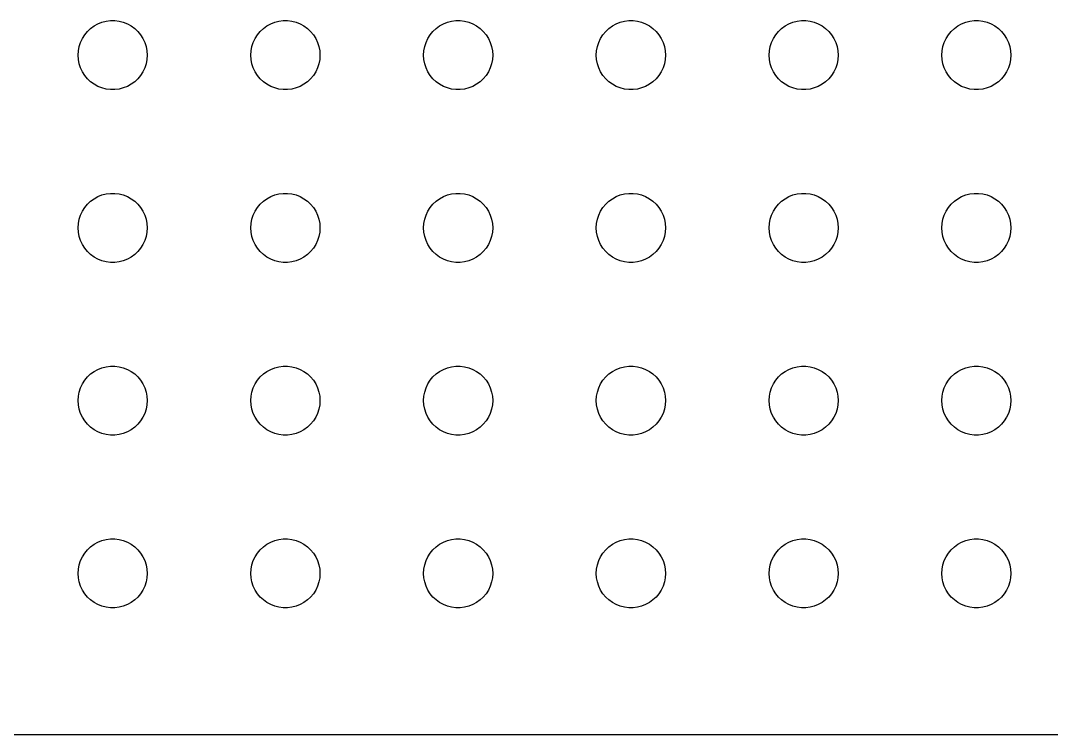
# Model space of a CAD drawing. Header units: metres. Extents: x -172 to 172, y -37 to 37.
# Drawn here: x 41 to 85.76, y -36.99 to -6 of the extents above; entities that cross this region are included whole.
import ezdxf

# ---------------------------------------------------------------- set-up
doc = ezdxf.new("R2010")
doc.units = ezdxf.units.M

msp = doc.modelspace()

# ---------------------------------------------------------------- linework, layer by layer
for p, q in [((44.0439, -6.34422), (44.1963, -6.23351)), ((44.1963, -6.23351), (44.3613, -6.14275)), ((44.3613, -6.14275), (44.5365, -6.07341)), ((44.5365, -6.07341), (44.7189, -6.02657)), ((44.7189, -6.02657), (44.9058, -6.00294)), ((44.9058, -6.00294), (45.0942, -6.00294)), ((45.0942, -6.00294), (45.2811, -6.02657)), ((45.2811, -6.02657), (45.4635, -6.07341)), ((45.4635, -6.07341), (45.6387, -6.14275)), ((45.6387, -6.14275), (45.8037, -6.23351)), ((45.8037, -6.23351), (45.9561, -6.34422)), ((51.5439, -6.34422), (51.6963, -6.23351)), ((51.6963, -6.23351), (51.8613, -6.14275)), ((51.8613, -6.14275), (52.0365, -6.07341)), ((52.0365, -6.07341), (52.2189, -6.02657)), ((52.2189, -6.02657), (52.4058, -6.00294)), ((52.4058, -6.00294), (52.5942, -6.00294)), ((52.5942, -6.00294), (52.7811, -6.02657)), ((52.7811, -6.02657), (52.9635, -6.07341)), ((52.9635, -6.07341), (53.1387, -6.14275)), ((53.1387, -6.14275), (53.3037, -6.23351)), ((53.3037, -6.23351), (53.4561, -6.34422)), ((59.0439, -6.34422), (59.1963, -6.23351)), ((59.1963, -6.23351), (59.3613, -6.14275)), ((59.3613, -6.14275), (59.5365, -6.07341)), ((59.5365, -6.07341), (59.7189, -6.02657)), ((59.7189, -6.02657), (59.9058, -6.00294)), ((59.9058, -6.00294), (60.0942, -6.00294)), ((60.0942, -6.00294), (60.2811, -6.02657)), ((60.2811, -6.02657), (60.4635, -6.07341)), ((60.4635, -6.07341), (60.6387, -6.14275)), ((60.6387, -6.14275), (60.8037, -6.23351)), ((60.8037, -6.23351), (60.9561, -6.34422)), ((66.5439, -6.34422), (66.6963, -6.23351)), ((66.6963, -6.23351), (66.8613, -6.14275)), ((66.8613, -6.14275), (67.0365, -6.07341)), ((67.0365, -6.07341), (67.2189, -6.02657)), ((67.2189, -6.02657), (67.4058, -6.00294)), ((67.4058, -6.00294), (67.5942, -6.00294)), ((67.5942, -6.00294), (67.7811, -6.02657)), ((67.7811, -6.02657), (67.9635, -6.07341)), ((67.9635, -6.07341), (68.1387, -6.14275)), ((68.1387, -6.14275), (68.3037, -6.23351)), ((68.3037, -6.23351), (68.4561, -6.34422)), ((74.0439, -6.34422), (74.1963, -6.23351)), ((74.1963, -6.23351), (74.3613, -6.14275)), ((74.3613, -6.14275), (74.5365, -6.07341)), ((74.5365, -6.07341), (74.7189, -6.02657)), ((74.7189, -6.02657), (74.9058, -6.00294)), ((74.9058, -6.00294), (75.0942, -6.00294)), ((75.0942, -6.00294), (75.2811, -6.02657)), ((75.2811, -6.02657), (75.4635, -6.07341)), ((75.4635, -6.07341), (75.6387, -6.14275)), ((75.6387, -6.14275), (75.8037, -6.23351)), ((75.8037, -6.23351), (75.9561, -6.34422)), ((81.5439, -6.34422), (81.6963, -6.23351)), ((81.6963, -6.23351), (81.8613, -6.14275)), ((81.8613, -6.14275), (82.0365, -6.07341)), ((82.0365, -6.07341), (82.2189, -6.02657)), ((82.2189, -6.02657), (82.4058, -6.00294)), ((82.4058, -6.00294), (82.5942, -6.00294)), ((82.5942, -6.00294), (82.7811, -6.02657)), ((82.7811, -6.02657), (82.9635, -6.07341)), ((82.9635, -6.07341), (83.1387, -6.14275)), ((83.1387, -6.14275), (83.3037, -6.23351)), ((83.3037, -6.23351), (83.4561, -6.34422)), ((43.6855, -6.77736), (43.7865, -6.61832)), ((43.7865, -6.61832), (43.9065, -6.47318)), ((43.9065, -6.47318), (44.0439, -6.34422)), ((45.9561, -6.34422), (46.0934, -6.47318)), ((46.0934, -6.47318), (46.2135, -6.61832)), ((46.2135, -6.61832), (46.3145, -6.77736)), ((51.1855, -6.77736), (51.2865, -6.61832)), ((51.2865, -6.61832), (51.4065, -6.47318)), ((51.4065, -6.47318), (51.5439, -6.34422)), ((53.4561, -6.34422), (53.5934, -6.47318)), ((53.5934, -6.47318), (53.7135, -6.61832)), ((53.7135, -6.61832), (53.8145, -6.77736)), ((58.6855, -6.77736), (58.7865, -6.61832)), ((58.7865, -6.61832), (58.9065, -6.47318)), ((58.9065, -6.47318), (59.0439, -6.34422)), ((60.9561, -6.34422), (61.0934, -6.47318)), ((61.0934, -6.47318), (61.2135, -6.61832)), ((61.2135, -6.61832), (61.3145, -6.77736)), ((66.1855, -6.77736), (66.2865, -6.61832)), ((66.2865, -6.61832), (66.4065, -6.47318)), ((66.4065, -6.47318), (66.5439, -6.34422)), ((68.4561, -6.34422), (68.5934, -6.47318)), ((68.5934, -6.47318), (68.7135, -6.61832)), ((68.7135, -6.61832), (68.8145, -6.77736)), ((73.6855, -6.77736), (73.7865, -6.61832)), ((73.7865, -6.61832), (73.9065, -6.47318)), ((73.9065, -6.47318), (74.0439, -6.34422)), ((75.9561, -6.34422), (76.0934, -6.47318)), ((76.0934, -6.47318), (76.2135, -6.61832)), ((76.2135, -6.61832), (76.3145, -6.77736)), ((81.1855, -6.77736), (81.2865, -6.61832)), ((81.2865, -6.61832), (81.4065, -6.47318)), ((81.4065, -6.47318), (81.5439, -6.34422)), ((83.4561, -6.34422), (83.5934, -6.47318)), ((83.5934, -6.47318), (83.7135, -6.61832)), ((83.7135, -6.61832), (83.8145, -6.77736)), ((43.5118, -7.312), (43.5471, -7.12695)), ((43.5471, -7.12695), (43.6053, -6.9478)), ((43.6053, -6.9478), (43.6855, -6.77736)), ((46.3145, -6.77736), (46.3947, -6.9478)), ((46.3947, -6.9478), (46.4529, -7.12695)), ((46.4529, -7.12695), (46.4882, -7.312)), ((51.0118, -7.312), (51.0471, -7.12695)), ((51.0471, -7.12695), (51.1053, -6.9478)), ((51.1053, -6.9478), (51.1855, -6.77736)), ((53.8145, -6.77736), (53.8947, -6.9478)), ((53.8947, -6.9478), (53.9529, -7.12695)), ((53.9529, -7.12695), (53.9882, -7.312)), ((58.5118, -7.312), (58.5471, -7.12695)), ((58.5471, -7.12695), (58.6053, -6.9478)), ((58.6053, -6.9478), (58.6855, -6.77736)), ((61.3145, -6.77736), (61.3947, -6.9478)), ((61.3947, -6.9478), (61.4529, -7.12695)), ((61.4529, -7.12695), (61.4882, -7.312)), ((66.0118, -7.312), (66.0471, -7.12695)), ((66.0471, -7.12695), (66.1053, -6.9478)), ((66.1053, -6.9478), (66.1855, -6.77736)), ((68.8145, -6.77736), (68.8947, -6.9478)), ((68.8947, -6.9478), (68.9529, -7.12695)), ((68.9529, -7.12695), (68.9882, -7.312)), ((73.5118, -7.312), (73.5471, -7.12695)), ((73.5471, -7.12695), (73.6053, -6.9478)), ((73.6053, -6.9478), (73.6855, -6.77736)), ((76.3145, -6.77736), (76.3947, -6.9478)), ((76.3947, -6.9478), (76.4529, -7.12695)), ((76.4529, -7.12695), (76.4882, -7.312)), ((81.0118, -7.312), (81.0471, -7.12695)), ((81.0471, -7.12695), (81.1053, -6.9478)), ((81.1053, -6.9478), (81.1855, -6.77736)), ((83.8145, -6.77736), (83.8947, -6.9478)), ((83.8947, -6.9478), (83.9529, -7.12695)), ((83.9529, -7.12695), (83.9882, -7.312)), ((43.5, -7.5), (43.5118, -7.312)), ((43.5118, -7.68799), (43.5, -7.5)), ((46.4882, -7.312), (46.5, -7.5)), ((46.5, -7.5), (46.4882, -7.68799)), ((51, -7.5), (51.0118, -7.312)), ((51.0118, -7.68799), (51, -7.5)), ((53.9882, -7.312), (54, -7.5)), ((54, -7.5), (53.9882, -7.68799)), ((58.5, -7.5), (58.5118, -7.312)), ((58.5118, -7.68799), (58.5, -7.5)), ((61.4882, -7.312), (61.5, -7.5)), ((61.5, -7.5), (61.4882, -7.68799)), ((66, -7.5), (66.0118, -7.312)), ((66.0118, -7.68799), (66, -7.5)), ((68.9882, -7.312), (69, -7.5)), ((69, -7.5), (68.9882, -7.68799)), ((73.5, -7.5), (73.5118, -7.312)), ((73.5118, -7.68799), (73.5, -7.5)), ((76.4882, -7.312), (76.5, -7.5)), ((76.5, -7.5), (76.4882, -7.68799)), ((81, -7.5), (81.0118, -7.312)), ((81.0118, -7.68799), (81, -7.5)), ((83.9882, -7.312), (84, -7.5)), ((84, -7.5), (83.9882, -7.68799)), ((43.5471, -7.87303), (43.5118, -7.68799)), ((43.6053, -8.05219), (43.5471, -7.87303)), ((43.6855, -8.22263), (43.6053, -8.05219)), ((46.3947, -8.05219), (46.3145, -8.22263)), ((46.4529, -7.87303), (46.3947, -8.05219)), ((46.4882, -7.68799), (46.4529, -7.87303)), ((51.0471, -7.87303), (51.0118, -7.68799)), ((51.1053, -8.05219), (51.0471, -7.87303)), ((51.1855, -8.22263), (51.1053, -8.05219)), ((53.8947, -8.05219), (53.8145, -8.22263)), ((53.9529, -7.87303), (53.8947, -8.05219)), ((53.9882, -7.68799), (53.9529, -7.87303)), ((58.5471, -7.87303), (58.5118, -7.68799)), ((58.6053, -8.05219), (58.5471, -7.87303)), ((58.6855, -8.22263), (58.6053, -8.05219)), ((61.3947, -8.05219), (61.3145, -8.22263)), ((61.4529, -7.87303), (61.3947, -8.05219)), ((61.4882, -7.68799), (61.4529, -7.87303)), ((66.0471, -7.87303), (66.0118, -7.68799)), ((66.1053, -8.05219), (66.0471, -7.87303)), ((66.1855, -8.22263), (66.1053, -8.05219)), ((68.8947, -8.05219), (68.8145, -8.22263)), ((68.9529, -7.87303), (68.8947, -8.05219)), ((68.9882, -7.68799), (68.9529, -7.87303)), ((73.5471, -7.87303), (73.5118, -7.68799)), ((73.6053, -8.05219), (73.5471, -7.87303)), ((73.6855, -8.22263), (73.6053, -8.05219)), ((76.3947, -8.05219), (76.3145, -8.22263)), ((76.4529, -7.87303), (76.3947, -8.05219)), ((76.4882, -7.68799), (76.4529, -7.87303)), ((81.0471, -7.87303), (81.0118, -7.68799)), ((81.1053, -8.05219), (81.0471, -7.87303)), ((81.1855, -8.22263), (81.1053, -8.05219)), ((83.8947, -8.05219), (83.8145, -8.22263)), ((83.9529, -7.87303), (83.8947, -8.05219)), ((83.9882, -7.68799), (83.9529, -7.87303)), ((43.7865, -8.38167), (43.6855, -8.22263)), ((43.9065, -8.52681), (43.7865, -8.38167)), ((46.2135, -8.38167), (46.0934, -8.52681)), ((46.3145, -8.22263), (46.2135, -8.38167)), ((51.2865, -8.38167), (51.1855, -8.22263)), ((51.4065, -8.52681), (51.2865, -8.38167)), ((53.7135, -8.38167), (53.5934, -8.52681)), ((53.8145, -8.22263), (53.7135, -8.38167)), ((58.7865, -8.38167), (58.6855, -8.22263)), ((58.9065, -8.52681), (58.7865, -8.38167)), ((61.2135, -8.38167), (61.0934, -8.52681)), ((61.3145, -8.22263), (61.2135, -8.38167)), ((66.2865, -8.38167), (66.1855, -8.22263)), ((66.4065, -8.52681), (66.2865, -8.38167)), ((68.7135, -8.38167), (68.5934, -8.52681)), ((68.8145, -8.22263), (68.7135, -8.38167)), ((73.7865, -8.38167), (73.6855, -8.22263)), ((73.9065, -8.52681), (73.7865, -8.38167)), ((76.2135, -8.38167), (76.0934, -8.52681)), ((76.3145, -8.22263), (76.2135, -8.38167)), ((81.2865, -8.38167), (81.1855, -8.22263)), ((81.4065, -8.52681), (81.2865, -8.38167)), ((83.7135, -8.38167), (83.5934, -8.52681)), ((83.8145, -8.22263), (83.7135, -8.38167)), ((44.0439, -8.65576), (43.9065, -8.52681)), ((44.1963, -8.76648), (44.0439, -8.65576)), ((44.3613, -8.85724), (44.1963, -8.76648)), ((44.5365, -8.92657), (44.3613, -8.85724)), ((44.7189, -8.97342), (44.5365, -8.92657)), ((45.4635, -8.92657), (45.2811, -8.97342)), ((45.6387, -8.85724), (45.4635, -8.92657)), ((45.8037, -8.76648), (45.6387, -8.85724)), ((45.9561, -8.65576), (45.8037, -8.76648)), ((46.0934, -8.52681), (45.9561, -8.65576)), ((51.5439, -8.65576), (51.4065, -8.52681)), ((51.6963, -8.76648), (51.5439, -8.65576)), ((51.8613, -8.85724), (51.6963, -8.76648)), ((52.0365, -8.92657), (51.8613, -8.85724)), ((52.2189, -8.97342), (52.0365, -8.92657)), ((52.9635, -8.92657), (52.7811, -8.97342)), ((53.1387, -8.85724), (52.9635, -8.92657)), ((53.3037, -8.76648), (53.1387, -8.85724)), ((53.4561, -8.65576), (53.3037, -8.76648)), ((53.5934, -8.52681), (53.4561, -8.65576)), ((59.0439, -8.65576), (58.9065, -8.52681)), ((59.1963, -8.76648), (59.0439, -8.65576)), ((59.3613, -8.85724), (59.1963, -8.76648)), ((59.5365, -8.92657), (59.3613, -8.85724)), ((59.7189, -8.97342), (59.5365, -8.92657)), ((60.4635, -8.92657), (60.2811, -8.97342)), ((60.6387, -8.85724), (60.4635, -8.92657)), ((60.8037, -8.76648), (60.6387, -8.85724)), ((60.9561, -8.65576), (60.8037, -8.76648)), ((61.0934, -8.52681), (60.9561, -8.65576)), ((66.5439, -8.65576), (66.4065, -8.52681)), ((66.6963, -8.76648), (66.5439, -8.65576)), ((66.8613, -8.85724), (66.6963, -8.76648)), ((67.0365, -8.92657), (66.8613, -8.85724)), ((67.2189, -8.97342), (67.0365, -8.92657)), ((67.9635, -8.92657), (67.7811, -8.97342)), ((68.1387, -8.85724), (67.9635, -8.92657)), ((68.3037, -8.76648), (68.1387, -8.85724)), ((68.4561, -8.65576), (68.3037, -8.76648)), ((68.5934, -8.52681), (68.4561, -8.65576)), ((74.0439, -8.65576), (73.9065, -8.52681)), ((74.1963, -8.76648), (74.0439, -8.65576)), ((74.3613, -8.85724), (74.1963, -8.76648)), ((74.5365, -8.92657), (74.3613, -8.85724)), ((74.7189, -8.97342), (74.5365, -8.92657)), ((75.4635, -8.92657), (75.2811, -8.97342)), ((75.6387, -8.85724), (75.4635, -8.92657)), ((75.8037, -8.76648), (75.6387, -8.85724)), ((75.9561, -8.65576), (75.8037, -8.76648)), ((76.0934, -8.52681), (75.9561, -8.65576)), ((81.5439, -8.65576), (81.4065, -8.52681)), ((81.6963, -8.76648), (81.5439, -8.65576)), ((81.8613, -8.85724), (81.6963, -8.76648)), ((82.0365, -8.92657), (81.8613, -8.85724)), ((82.2189, -8.97342), (82.0365, -8.92657)), ((82.9635, -8.92657), (82.7811, -8.97342)), ((83.1387, -8.85724), (82.9635, -8.92657)), ((83.3037, -8.76648), (83.1387, -8.85724)), ((83.4561, -8.65576), (83.3037, -8.76648)), ((83.5934, -8.52681), (83.4561, -8.65576)), ((44.9058, -8.99704), (44.7189, -8.97342)), ((45.0942, -8.99704), (44.9058, -8.99704)), ((45.2811, -8.97342), (45.0942, -8.99704)), ((52.4058, -8.99704), (52.2189, -8.97342)), ((52.5942, -8.99704), (52.4058, -8.99704)), ((52.7811, -8.97342), (52.5942, -8.99704)), ((59.9058, -8.99704), (59.7189, -8.97342)), ((60.0942, -8.99704), (59.9058, -8.99704)), ((60.2811, -8.97342), (60.0942, -8.99704)), ((67.4058, -8.99704), (67.2189, -8.97342)), ((67.5942, -8.99704), (67.4058, -8.99704)), ((67.7811, -8.97342), (67.5942, -8.99704)), ((74.9058, -8.99704), (74.7189, -8.97342)), ((75.0942, -8.99704), (74.9058, -8.99704)), ((75.2811, -8.97342), (75.0942, -8.99704)), ((82.4058, -8.99704), (82.2189, -8.97342)), ((82.5942, -8.99704), (82.4058, -8.99704)), ((82.7811, -8.97342), (82.5942, -8.99704)), ((43.9065, -13.9732), (44.0439, -13.8442)), ((44.0439, -13.8442), (44.1963, -13.7335)), ((44.1963, -13.7335), (44.3613, -13.6427)), ((44.3613, -13.6427), (44.5365, -13.5734)), ((44.5365, -13.5734), (44.7189, -13.5266)), ((44.7189, -13.5266), (44.9058, -13.5029)), ((44.9058, -13.5029), (45.0942, -13.5029)), ((45.0942, -13.5029), (45.2811, -13.5266)), ((45.2811, -13.5266), (45.4635, -13.5734)), ((45.4635, -13.5734), (45.6387, -13.6427)), ((45.6387, -13.6427), (45.8037, -13.7335)), ((45.8037, -13.7335), (45.9561, -13.8442)), ((45.9561, -13.8442), (46.0934, -13.9732)), ((51.4065, -13.9732), (51.5439, -13.8442)), ((51.5439, -13.8442), (51.6963, -13.7335)), ((51.6963, -13.7335), (51.8613, -13.6427)), ((51.8613, -13.6427), (52.0365, -13.5734)), ((52.0365, -13.5734), (52.2189, -13.5266)), ((52.2189, -13.5266), (52.4058, -13.5029)), ((52.4058, -13.5029), (52.5942, -13.5029)), ((52.5942, -13.5029), (52.7811, -13.5266)), ((52.7811, -13.5266), (52.9635, -13.5734)), ((52.9635, -13.5734), (53.1387, -13.6427)), ((53.1387, -13.6427), (53.3037, -13.7335)), ((53.3037, -13.7335), (53.4561, -13.8442)), ((53.4561, -13.8442), (53.5934, -13.9732)), ((58.9065, -13.9732), (59.0439, -13.8442)), ((59.0439, -13.8442), (59.1963, -13.7335)), ((59.1963, -13.7335), (59.3613, -13.6427)), ((59.3613, -13.6427), (59.5365, -13.5734)), ((59.5365, -13.5734), (59.7189, -13.5266)), ((59.7189, -13.5266), (59.9058, -13.5029)), ((59.9058, -13.5029), (60.0942, -13.5029)), ((60.0942, -13.5029), (60.2811, -13.5266)), ((60.2811, -13.5266), (60.4635, -13.5734)), ((60.4635, -13.5734), (60.6387, -13.6427)), ((60.6387, -13.6427), (60.8037, -13.7335)), ((60.8037, -13.7335), (60.9561, -13.8442)), ((60.9561, -13.8442), (61.0934, -13.9732)), ((66.4065, -13.9732), (66.5439, -13.8442)), ((66.5439, -13.8442), (66.6963, -13.7335)), ((66.6963, -13.7335), (66.8613, -13.6427)), ((66.8613, -13.6427), (67.0365, -13.5734)), ((67.0365, -13.5734), (67.2189, -13.5266)), ((67.2189, -13.5266), (67.4058, -13.5029)), ((67.4058, -13.5029), (67.5942, -13.5029)), ((67.5942, -13.5029), (67.7811, -13.5266)), ((67.7811, -13.5266), (67.9635, -13.5734)), ((67.9635, -13.5734), (68.1387, -13.6427)), ((68.1387, -13.6427), (68.3037, -13.7335)), ((68.3037, -13.7335), (68.4561, -13.8442)), ((68.4561, -13.8442), (68.5934, -13.9732)), ((73.9065, -13.9732), (74.0439, -13.8442)), ((74.0439, -13.8442), (74.1963, -13.7335)), ((74.1963, -13.7335), (74.3613, -13.6427)), ((74.3613, -13.6427), (74.5365, -13.5734)), ((74.5365, -13.5734), (74.7189, -13.5266)), ((74.7189, -13.5266), (74.9058, -13.5029)), ((74.9058, -13.5029), (75.0942, -13.5029)), ((75.0942, -13.5029), (75.2811, -13.5266)), ((75.2811, -13.5266), (75.4635, -13.5734)), ((75.4635, -13.5734), (75.6387, -13.6427)), ((75.6387, -13.6427), (75.8037, -13.7335)), ((75.8037, -13.7335), (75.9561, -13.8442)), ((75.9561, -13.8442), (76.0934, -13.9732)), ((81.4065, -13.9732), (81.5439, -13.8442)), ((81.5439, -13.8442), (81.6963, -13.7335)), ((81.6963, -13.7335), (81.8613, -13.6427)), ((81.8613, -13.6427), (82.0365, -13.5734)), ((82.0365, -13.5734), (82.2189, -13.5266)), ((82.2189, -13.5266), (82.4058, -13.5029)), ((82.4058, -13.5029), (82.5942, -13.5029)), ((82.5942, -13.5029), (82.7811, -13.5266)), ((82.7811, -13.5266), (82.9635, -13.5734)), ((82.9635, -13.5734), (83.1387, -13.6427)), ((83.1387, -13.6427), (83.3037, -13.7335)), ((83.3037, -13.7335), (83.4561, -13.8442)), ((83.4561, -13.8442), (83.5934, -13.9732)), ((43.6053, -14.4478), (43.6855, -14.2774)), ((43.6855, -14.2774), (43.7865, -14.1183)), ((43.7865, -14.1183), (43.9065, -13.9732)), ((46.0934, -13.9732), (46.2135, -14.1183)), ((46.2135, -14.1183), (46.3145, -14.2774)), ((46.3145, -14.2774), (46.3947, -14.4478)), ((51.1053, -14.4478), (51.1855, -14.2774)), ((51.1855, -14.2774), (51.2865, -14.1183)), ((51.2865, -14.1183), (51.4065, -13.9732)), ((53.5934, -13.9732), (53.7135, -14.1183)), ((53.7135, -14.1183), (53.8145, -14.2774)), ((53.8145, -14.2774), (53.8947, -14.4478)), ((58.6053, -14.4478), (58.6855, -14.2774)), ((58.6855, -14.2774), (58.7865, -14.1183)), ((58.7865, -14.1183), (58.9065, -13.9732)), ((61.0934, -13.9732), (61.2135, -14.1183)), ((61.2135, -14.1183), (61.3145, -14.2774)), ((61.3145, -14.2774), (61.3947, -14.4478)), ((66.1053, -14.4478), (66.1855, -14.2774)), ((66.1855, -14.2774), (66.2865, -14.1183)), ((66.2865, -14.1183), (66.4065, -13.9732)), ((68.5934, -13.9732), (68.7135, -14.1183)), ((68.7135, -14.1183), (68.8145, -14.2774)), ((68.8145, -14.2774), (68.8947, -14.4478)), ((73.6053, -14.4478), (73.6855, -14.2774)), ((73.6855, -14.2774), (73.7865, -14.1183)), ((73.7865, -14.1183), (73.9065, -13.9732)), ((76.0934, -13.9732), (76.2135, -14.1183)), ((76.2135, -14.1183), (76.3145, -14.2774)), ((76.3145, -14.2774), (76.3947, -14.4478)), ((81.1053, -14.4478), (81.1855, -14.2774)), ((81.1855, -14.2774), (81.2865, -14.1183)), ((81.2865, -14.1183), (81.4065, -13.9732)), ((83.5934, -13.9732), (83.7135, -14.1183)), ((83.7135, -14.1183), (83.8145, -14.2774)), ((83.8145, -14.2774), (83.8947, -14.4478)), ((43.5118, -14.812), (43.5471, -14.627)), ((43.5471, -14.627), (43.6053, -14.4478)), ((46.3947, -14.4478), (46.4529, -14.627)), ((46.4529, -14.627), (46.4882, -14.812)), ((51.0118, -14.812), (51.0471, -14.627)), ((51.0471, -14.627), (51.1053, -14.4478)), ((53.8947, -14.4478), (53.9529, -14.627)), ((53.9529, -14.627), (53.9882, -14.812)), ((58.5118, -14.812), (58.5471, -14.627)), ((58.5471, -14.627), (58.6053, -14.4478)), ((61.3947, -14.4478), (61.4529, -14.627)), ((61.4529, -14.627), (61.4882, -14.812)), ((66.0118, -14.812), (66.0471, -14.627)), ((66.0471, -14.627), (66.1053, -14.4478)), ((68.8947, -14.4478), (68.9529, -14.627)), ((68.9529, -14.627), (68.9882, -14.812)), ((73.5118, -14.812), (73.5471, -14.627)), ((73.5471, -14.627), (73.6053, -14.4478)), ((76.3947, -14.4478), (76.4529, -14.627)), ((76.4529, -14.627), (76.4882, -14.812)), ((81.0118, -14.812), (81.0471, -14.627)), ((81.0471, -14.627), (81.1053, -14.4478)), ((83.8947, -14.4478), (83.9529, -14.627)), ((83.9529, -14.627), (83.9882, -14.812)), ((43.5, -15), (43.5118, -14.812)), ((43.5118, -15.188), (43.5, -15)), ((43.5471, -15.373), (43.5118, -15.188)), ((46.4882, -15.188), (46.4529, -15.373)), ((46.4882, -14.812), (46.5, -15)), ((46.5, -15), (46.4882, -15.188)), ((51, -15), (51.0118, -14.812)), ((51.0118, -15.188), (51, -15)), ((51.0471, -15.373), (51.0118, -15.188)), ((53.9882, -15.188), (53.9529, -15.373)), ((53.9882, -14.812), (54, -15)), ((54, -15), (53.9882, -15.188)), ((58.5, -15), (58.5118, -14.812)), ((58.5118, -15.188), (58.5, -15)), ((58.5471, -15.373), (58.5118, -15.188)), ((61.4882, -15.188), (61.4529, -15.373)), ((61.4882, -14.812), (61.5, -15)), ((61.5, -15), (61.4882, -15.188)), ((66, -15), (66.0118, -14.812)), ((66.0118, -15.188), (66, -15)), ((66.0471, -15.373), (66.0118, -15.188)), ((68.9882, -15.188), (68.9529, -15.373)), ((68.9882, -14.812), (69, -15)), ((69, -15), (68.9882, -15.188)), ((73.5, -15), (73.5118, -14.812)), ((73.5118, -15.188), (73.5, -15)), ((73.5471, -15.373), (73.5118, -15.188)), ((76.4882, -15.188), (76.4529, -15.373)), ((76.4882, -14.812), (76.5, -15)), ((76.5, -15), (76.4882, -15.188)), ((81, -15), (81.0118, -14.812)), ((81.0118, -15.188), (81, -15)), ((81.0471, -15.373), (81.0118, -15.188)), ((83.9882, -15.188), (83.9529, -15.373)), ((83.9882, -14.812), (84, -15)), ((84, -15), (83.9882, -15.188)), ((43.6053, -15.5522), (43.5471, -15.373)), ((43.6855, -15.7226), (43.6053, -15.5522)), ((46.3947, -15.5522), (46.3145, -15.7226)), ((46.4529, -15.373), (46.3947, -15.5522)), ((51.1053, -15.5522), (51.0471, -15.373)), ((51.1855, -15.7226), (51.1053, -15.5522)), ((53.8947, -15.5522), (53.8145, -15.7226)), ((53.9529, -15.373), (53.8947, -15.5522)), ((58.6053, -15.5522), (58.5471, -15.373)), ((58.6855, -15.7226), (58.6053, -15.5522)), ((61.3947, -15.5522), (61.3145, -15.7226)), ((61.4529, -15.373), (61.3947, -15.5522)), ((66.1053, -15.5522), (66.0471, -15.373)), ((66.1855, -15.7226), (66.1053, -15.5522)), ((68.8947, -15.5522), (68.8145, -15.7226)), ((68.9529, -15.373), (68.8947, -15.5522)), ((73.6053, -15.5522), (73.5471, -15.373)), ((73.6855, -15.7226), (73.6053, -15.5522)), ((76.3947, -15.5522), (76.3145, -15.7226)), ((76.4529, -15.373), (76.3947, -15.5522)), ((81.1053, -15.5522), (81.0471, -15.373)), ((81.1855, -15.7226), (81.1053, -15.5522)), ((83.8947, -15.5522), (83.8145, -15.7226)), ((83.9529, -15.373), (83.8947, -15.5522)), ((43.7865, -15.8817), (43.6855, -15.7226)), ((43.9065, -16.0268), (43.7865, -15.8817)), ((44.0439, -16.1558), (43.9065, -16.0268)), ((46.0934, -16.0268), (45.9561, -16.1558)), ((46.2135, -15.8817), (46.0934, -16.0268)), ((46.3145, -15.7226), (46.2135, -15.8817)), ((51.2865, -15.8817), (51.1855, -15.7226)), ((51.4065, -16.0268), (51.2865, -15.8817)), ((51.5439, -16.1558), (51.4065, -16.0268)), ((53.5934, -16.0268), (53.4561, -16.1558)), ((53.7135, -15.8817), (53.5934, -16.0268)), ((53.8145, -15.7226), (53.7135, -15.8817)), ((58.7865, -15.8817), (58.6855, -15.7226)), ((58.9065, -16.0268), (58.7865, -15.8817)), ((59.0439, -16.1558), (58.9065, -16.0268)), ((61.0934, -16.0268), (60.9561, -16.1558)), ((61.2135, -15.8817), (61.0934, -16.0268)), ((61.3145, -15.7226), (61.2135, -15.8817)), ((66.2865, -15.8817), (66.1855, -15.7226)), ((66.4065, -16.0268), (66.2865, -15.8817)), ((66.5439, -16.1558), (66.4065, -16.0268)), ((68.5934, -16.0268), (68.4561, -16.1558)), ((68.7135, -15.8817), (68.5934, -16.0268)), ((68.8145, -15.7226), (68.7135, -15.8817)), ((73.7865, -15.8817), (73.6855, -15.7226)), ((73.9065, -16.0268), (73.7865, -15.8817)), ((74.0439, -16.1558), (73.9065, -16.0268)), ((76.0934, -16.0268), (75.9561, -16.1558)), ((76.2135, -15.8817), (76.0934, -16.0268)), ((76.3145, -15.7226), (76.2135, -15.8817)), ((81.2865, -15.8817), (81.1855, -15.7226)), ((81.4065, -16.0268), (81.2865, -15.8817)), ((81.5439, -16.1558), (81.4065, -16.0268)), ((83.5934, -16.0268), (83.4561, -16.1558)), ((83.7135, -15.8817), (83.5934, -16.0268)), ((83.8145, -15.7226), (83.7135, -15.8817)), ((44.1963, -16.2665), (44.0439, -16.1558)), ((44.3613, -16.3572), (44.1963, -16.2665)), ((44.5365, -16.4266), (44.3613, -16.3572)), ((44.7189, -16.4734), (44.5365, -16.4266)), ((44.9058, -16.497), (44.7189, -16.4734)), ((45.0942, -16.497), (44.9058, -16.497)), ((45.2811, -16.4734), (45.0942, -16.497)), ((45.4635, -16.4266), (45.2811, -16.4734)), ((45.6387, -16.3572), (45.4635, -16.4266)), ((45.8037, -16.2665), (45.6387, -16.3572)), ((45.9561, -16.1558), (45.8037, -16.2665)), ((51.6963, -16.2665), (51.5439, -16.1558)), ((51.8613, -16.3572), (51.6963, -16.2665)), ((52.0365, -16.4266), (51.8613, -16.3572)), ((52.2189, -16.4734), (52.0365, -16.4266)), ((52.4058, -16.497), (52.2189, -16.4734)), ((52.5942, -16.497), (52.4058, -16.497)), ((52.7811, -16.4734), (52.5942, -16.497)), ((52.9635, -16.4266), (52.7811, -16.4734)), ((53.1387, -16.3572), (52.9635, -16.4266)), ((53.3037, -16.2665), (53.1387, -16.3572)), ((53.4561, -16.1558), (53.3037, -16.2665)), ((59.1963, -16.2665), (59.0439, -16.1558)), ((59.3613, -16.3572), (59.1963, -16.2665)), ((59.5365, -16.4266), (59.3613, -16.3572)), ((59.7189, -16.4734), (59.5365, -16.4266)), ((59.9058, -16.497), (59.7189, -16.4734)), ((60.0942, -16.497), (59.9058, -16.497)), ((60.2811, -16.4734), (60.0942, -16.497)), ((60.4635, -16.4266), (60.2811, -16.4734)), ((60.6387, -16.3572), (60.4635, -16.4266)), ((60.8037, -16.2665), (60.6387, -16.3572)), ((60.9561, -16.1558), (60.8037, -16.2665)), ((66.6963, -16.2665), (66.5439, -16.1558)), ((66.8613, -16.3572), (66.6963, -16.2665)), ((67.0365, -16.4266), (66.8613, -16.3572)), ((67.2189, -16.4734), (67.0365, -16.4266)), ((67.4058, -16.497), (67.2189, -16.4734)), ((67.5942, -16.497), (67.4058, -16.497)), ((67.7811, -16.4734), (67.5942, -16.497)), ((67.9635, -16.4266), (67.7811, -16.4734)), ((68.1387, -16.3572), (67.9635, -16.4266)), ((68.3037, -16.2665), (68.1387, -16.3572)), ((68.4561, -16.1558), (68.3037, -16.2665)), ((74.1963, -16.2665), (74.0439, -16.1558)), ((74.3613, -16.3572), (74.1963, -16.2665)), ((74.5365, -16.4266), (74.3613, -16.3572)), ((74.7189, -16.4734), (74.5365, -16.4266)), ((74.9058, -16.497), (74.7189, -16.4734)), ((75.0942, -16.497), (74.9058, -16.497)), ((75.2811, -16.4734), (75.0942, -16.497)), ((75.4635, -16.4266), (75.2811, -16.4734)), ((75.6387, -16.3572), (75.4635, -16.4266)), ((75.8037, -16.2665), (75.6387, -16.3572)), ((75.9561, -16.1558), (75.8037, -16.2665)), ((81.6963, -16.2665), (81.5439, -16.1558)), ((81.8613, -16.3572), (81.6963, -16.2665)), ((82.0365, -16.4266), (81.8613, -16.3572)), ((82.2189, -16.4734), (82.0365, -16.4266)), ((82.4058, -16.497), (82.2189, -16.4734)), ((82.5942, -16.497), (82.4058, -16.497)), ((82.7811, -16.4734), (82.5942, -16.497)), ((82.9635, -16.4266), (82.7811, -16.4734)), ((83.1387, -16.3572), (82.9635, -16.4266)), ((83.3037, -16.2665), (83.1387, -16.3572)), ((83.4561, -16.1558), (83.3037, -16.2665)), ((44.5365, -21.0734), (44.7189, -21.0266)), ((44.7189, -21.0266), (44.9058, -21.003)), ((44.9058, -21.003), (45.0942, -21.003)), ((45.0942, -21.003), (45.2811, -21.0266)), ((45.2811, -21.0266), (45.4635, -21.0734)), ((52.0365, -21.0734), (52.2189, -21.0266)), ((52.2189, -21.0266), (52.4058, -21.003)), ((52.4058, -21.003), (52.5942, -21.003)), ((52.5942, -21.003), (52.7811, -21.0266)), ((52.7811, -21.0266), (52.9635, -21.0734)), ((59.5365, -21.0734), (59.7189, -21.0266)), ((59.7189, -21.0266), (59.9058, -21.003)), ((59.9058, -21.003), (60.0942, -21.003)), ((60.0942, -21.003), (60.2811, -21.0266)), ((60.2811, -21.0266), (60.4635, -21.0734)), ((67.0365, -21.0734), (67.2189, -21.0266)), ((67.2189, -21.0266), (67.4058, -21.003)), ((67.4058, -21.003), (67.5942, -21.003)), ((67.5942, -21.003), (67.7811, -21.0266)), ((67.7811, -21.0266), (67.9635, -21.0734)), ((74.5365, -21.0734), (74.7189, -21.0266)), ((74.7189, -21.0266), (74.9058, -21.003)), ((74.9058, -21.003), (75.0942, -21.003)), ((75.0942, -21.003), (75.2811, -21.0266)), ((75.2811, -21.0266), (75.4635, -21.0734)), ((82.0365, -21.0734), (82.2189, -21.0266)), ((82.2189, -21.0266), (82.4058, -21.003)), ((82.4058, -21.003), (82.5942, -21.003)), ((82.5942, -21.003), (82.7811, -21.0266)), ((82.7811, -21.0266), (82.9635, -21.0734)), ((43.7865, -21.6183), (43.9065, -21.4732)), ((43.9065, -21.4732), (44.0439, -21.3442)), ((44.0439, -21.3442), (44.1963, -21.2335)), ((44.1963, -21.2335), (44.3613, -21.1427)), ((44.3613, -21.1427), (44.5365, -21.0734)), ((45.4635, -21.0734), (45.6387, -21.1427)), ((45.6387, -21.1427), (45.8037, -21.2335)), ((45.8037, -21.2335), (45.9561, -21.3442)), ((45.9561, -21.3442), (46.0934, -21.4732)), ((46.0934, -21.4732), (46.2135, -21.6183)), ((51.2865, -21.6183), (51.4065, -21.4732)), ((51.4065, -21.4732), (51.5439, -21.3442)), ((51.5439, -21.3442), (51.6963, -21.2335)), ((51.6963, -21.2335), (51.8613, -21.1427)), ((51.8613, -21.1427), (52.0365, -21.0734)), ((52.9635, -21.0734), (53.1387, -21.1427)), ((53.1387, -21.1427), (53.3037, -21.2335)), ((53.3037, -21.2335), (53.4561, -21.3442)), ((53.4561, -21.3442), (53.5934, -21.4732)), ((53.5934, -21.4732), (53.7135, -21.6183)), ((58.7865, -21.6183), (58.9065, -21.4732)), ((58.9065, -21.4732), (59.0439, -21.3442)), ((59.0439, -21.3442), (59.1963, -21.2335)), ((59.1963, -21.2335), (59.3613, -21.1427)), ((59.3613, -21.1427), (59.5365, -21.0734)), ((60.4635, -21.0734), (60.6387, -21.1427)), ((60.6387, -21.1427), (60.8037, -21.2335)), ((60.8037, -21.2335), (60.9561, -21.3442)), ((60.9561, -21.3442), (61.0934, -21.4732)), ((61.0934, -21.4732), (61.2135, -21.6183)), ((66.2865, -21.6183), (66.4065, -21.4732)), ((66.4065, -21.4732), (66.5439, -21.3442)), ((66.5439, -21.3442), (66.6963, -21.2335)), ((66.6963, -21.2335), (66.8613, -21.1427)), ((66.8613, -21.1427), (67.0365, -21.0734)), ((67.9635, -21.0734), (68.1387, -21.1427)), ((68.1387, -21.1427), (68.3037, -21.2335)), ((68.3037, -21.2335), (68.4561, -21.3442)), ((68.4561, -21.3442), (68.5934, -21.4732)), ((68.5934, -21.4732), (68.7135, -21.6183)), ((73.7865, -21.6183), (73.9065, -21.4732)), ((73.9065, -21.4732), (74.0439, -21.3442)), ((74.0439, -21.3442), (74.1963, -21.2335)), ((74.1963, -21.2335), (74.3613, -21.1427)), ((74.3613, -21.1427), (74.5365, -21.0734)), ((75.4635, -21.0734), (75.6387, -21.1427)), ((75.6387, -21.1427), (75.8037, -21.2335)), ((75.8037, -21.2335), (75.9561, -21.3442)), ((75.9561, -21.3442), (76.0934, -21.4732)), ((76.0934, -21.4732), (76.2135, -21.6183)), ((81.2865, -21.6183), (81.4065, -21.4732)), ((81.4065, -21.4732), (81.5439, -21.3442)), ((81.5439, -21.3442), (81.6963, -21.2335)), ((81.6963, -21.2335), (81.8613, -21.1427)), ((81.8613, -21.1427), (82.0365, -21.0734)), ((82.9635, -21.0734), (83.1387, -21.1427)), ((83.1387, -21.1427), (83.3037, -21.2335)), ((83.3037, -21.2335), (83.4561, -21.3442)), ((83.4561, -21.3442), (83.5934, -21.4732)), ((83.5934, -21.4732), (83.7135, -21.6183)), ((43.6053, -21.9478), (43.6855, -21.7774)), ((43.6855, -21.7774), (43.7865, -21.6183)), ((46.2135, -21.6183), (46.3145, -21.7774)), ((46.3145, -21.7774), (46.3947, -21.9478)), ((51.1053, -21.9478), (51.1855, -21.7774)), ((51.1855, -21.7774), (51.2865, -21.6183)), ((53.7135, -21.6183), (53.8145, -21.7774)), ((53.8145, -21.7774), (53.8947, -21.9478)), ((58.6053, -21.9478), (58.6855, -21.7774)), ((58.6855, -21.7774), (58.7865, -21.6183)), ((61.2135, -21.6183), (61.3145, -21.7774)), ((61.3145, -21.7774), (61.3947, -21.9478)), ((66.1053, -21.9478), (66.1855, -21.7774)), ((66.1855, -21.7774), (66.2865, -21.6183)), ((68.7135, -21.6183), (68.8145, -21.7774)), ((68.8145, -21.7774), (68.8947, -21.9478)), ((73.6053, -21.9478), (73.6855, -21.7774)), ((73.6855, -21.7774), (73.7865, -21.6183)), ((76.2135, -21.6183), (76.3145, -21.7774)), ((76.3145, -21.7774), (76.3947, -21.9478)), ((81.1053, -21.9478), (81.1855, -21.7774)), ((81.1855, -21.7774), (81.2865, -21.6183)), ((83.7135, -21.6183), (83.8145, -21.7774)), ((83.8145, -21.7774), (83.8947, -21.9478)), ((43.5, -22.5), (43.5118, -22.312)), ((43.5118, -22.312), (43.5471, -22.127)), ((43.5471, -22.127), (43.6053, -21.9478)), ((46.3947, -21.9478), (46.4529, -22.127)), ((46.4529, -22.127), (46.4882, -22.312)), ((46.4882, -22.312), (46.5, -22.5)), ((51, -22.5), (51.0118, -22.312)), ((51.0118, -22.312), (51.0471, -22.127)), ((51.0471, -22.127), (51.1053, -21.9478)), ((53.8947, -21.9478), (53.9529, -22.127)), ((53.9529, -22.127), (53.9882, -22.312)), ((53.9882, -22.312), (54, -22.5)), ((58.5, -22.5), (58.5118, -22.312)), ((58.5118, -22.312), (58.5471, -22.127)), ((58.5471, -22.127), (58.6053, -21.9478)), ((61.3947, -21.9478), (61.4529, -22.127)), ((61.4529, -22.127), (61.4882, -22.312)), ((61.4882, -22.312), (61.5, -22.5)), ((66, -22.5), (66.0118, -22.312)), ((66.0118, -22.312), (66.0471, -22.127)), ((66.0471, -22.127), (66.1053, -21.9478)), ((68.8947, -21.9478), (68.9529, -22.127)), ((68.9529, -22.127), (68.9882, -22.312)), ((68.9882, -22.312), (69, -22.5)), ((73.5, -22.5), (73.5118, -22.312)), ((73.5118, -22.312), (73.5471, -22.127)), ((73.5471, -22.127), (73.6053, -21.9478)), ((76.3947, -21.9478), (76.4529, -22.127)), ((76.4529, -22.127), (76.4882, -22.312)), ((76.4882, -22.312), (76.5, -22.5)), ((81, -22.5), (81.0118, -22.312)), ((81.0118, -22.312), (81.0471, -22.127)), ((81.0471, -22.127), (81.1053, -21.9478)), ((83.8947, -21.9478), (83.9529, -22.127)), ((83.9529, -22.127), (83.9882, -22.312)), ((83.9882, -22.312), (84, -22.5)), ((43.5118, -22.688), (43.5, -22.5)), ((43.5471, -22.873), (43.5118, -22.688)), ((46.4882, -22.688), (46.4529, -22.873)), ((46.5, -22.5), (46.4882, -22.688)), ((51.0118, -22.688), (51, -22.5)), ((51.0471, -22.873), (51.0118, -22.688)), ((53.9882, -22.688), (53.9529, -22.873)), ((54, -22.5), (53.9882, -22.688)), ((58.5118, -22.688), (58.5, -22.5)), ((58.5471, -22.873), (58.5118, -22.688)), ((61.4882, -22.688), (61.4529, -22.873)), ((61.5, -22.5), (61.4882, -22.688)), ((66.0118, -22.688), (66, -22.5)), ((66.0471, -22.873), (66.0118, -22.688)), ((68.9882, -22.688), (68.9529, -22.873)), ((69, -22.5), (68.9882, -22.688)), ((73.5118, -22.688), (73.5, -22.5)), ((73.5471, -22.873), (73.5118, -22.688)), ((76.4882, -22.688), (76.4529, -22.873)), ((76.5, -22.5), (76.4882, -22.688)), ((81.0118, -22.688), (81, -22.5)), ((81.0471, -22.873), (81.0118, -22.688)), ((83.9882, -22.688), (83.9529, -22.873)), ((84, -22.5), (83.9882, -22.688)), ((43.6053, -23.0522), (43.5471, -22.873)), ((43.6855, -23.2226), (43.6053, -23.0522)), ((43.7865, -23.3817), (43.6855, -23.2226)), ((46.3145, -23.2226), (46.2135, -23.3817)), ((46.3947, -23.0522), (46.3145, -23.2226)), ((46.4529, -22.873), (46.3947, -23.0522)), ((51.1053, -23.0522), (51.0471, -22.873)), ((51.1855, -23.2226), (51.1053, -23.0522)), ((51.2865, -23.3817), (51.1855, -23.2226)), ((53.8145, -23.2226), (53.7135, -23.3817)), ((53.8947, -23.0522), (53.8145, -23.2226)), ((53.9529, -22.873), (53.8947, -23.0522)), ((58.6053, -23.0522), (58.5471, -22.873)), ((58.6855, -23.2226), (58.6053, -23.0522)), ((58.7865, -23.3817), (58.6855, -23.2226)), ((61.3145, -23.2226), (61.2135, -23.3817)), ((61.3947, -23.0522), (61.3145, -23.2226)), ((61.4529, -22.873), (61.3947, -23.0522)), ((66.1053, -23.0522), (66.0471, -22.873)), ((66.1855, -23.2226), (66.1053, -23.0522)), ((66.2865, -23.3817), (66.1855, -23.2226)), ((68.8145, -23.2226), (68.7135, -23.3817)), ((68.8947, -23.0522), (68.8145, -23.2226)), ((68.9529, -22.873), (68.8947, -23.0522)), ((73.6053, -23.0522), (73.5471, -22.873)), ((73.6855, -23.2226), (73.6053, -23.0522)), ((73.7865, -23.3817), (73.6855, -23.2226)), ((76.3145, -23.2226), (76.2135, -23.3817)), ((76.3947, -23.0522), (76.3145, -23.2226)), ((76.4529, -22.873), (76.3947, -23.0522)), ((81.1053, -23.0522), (81.0471, -22.873)), ((81.1855, -23.2226), (81.1053, -23.0522)), ((81.2865, -23.3817), (81.1855, -23.2226)), ((83.8145, -23.2226), (83.7135, -23.3817)), ((83.8947, -23.0522), (83.8145, -23.2226)), ((83.9529, -22.873), (83.8947, -23.0522)), ((43.9065, -23.5268), (43.7865, -23.3817)), ((44.0439, -23.6558), (43.9065, -23.5268)), ((44.1963, -23.7665), (44.0439, -23.6558)), ((45.9561, -23.6558), (45.8037, -23.7665)), ((46.0934, -23.5268), (45.9561, -23.6558)), ((46.2135, -23.3817), (46.0934, -23.5268)), ((51.4065, -23.5268), (51.2865, -23.3817)), ((51.5439, -23.6558), (51.4065, -23.5268)), ((51.6963, -23.7665), (51.5439, -23.6558)), ((53.4561, -23.6558), (53.3037, -23.7665)), ((53.5934, -23.5268), (53.4561, -23.6558)), ((53.7135, -23.3817), (53.5934, -23.5268)), ((58.9065, -23.5268), (58.7865, -23.3817)), ((59.0439, -23.6558), (58.9065, -23.5268)), ((59.1963, -23.7665), (59.0439, -23.6558)), ((60.9561, -23.6558), (60.8037, -23.7665)), ((61.0934, -23.5268), (60.9561, -23.6558)), ((61.2135, -23.3817), (61.0934, -23.5268)), ((66.4065, -23.5268), (66.2865, -23.3817)), ((66.5439, -23.6558), (66.4065, -23.5268)), ((66.6963, -23.7665), (66.5439, -23.6558)), ((68.4561, -23.6558), (68.3037, -23.7665)), ((68.5934, -23.5268), (68.4561, -23.6558)), ((68.7135, -23.3817), (68.5934, -23.5268)), ((73.9065, -23.5268), (73.7865, -23.3817)), ((74.0439, -23.6558), (73.9065, -23.5268)), ((74.1963, -23.7665), (74.0439, -23.6558)), ((75.9561, -23.6558), (75.8037, -23.7665)), ((76.0934, -23.5268), (75.9561, -23.6558)), ((76.2135, -23.3817), (76.0934, -23.5268)), ((81.4065, -23.5268), (81.2865, -23.3817)), ((81.5439, -23.6558), (81.4065, -23.5268)), ((81.6963, -23.7665), (81.5439, -23.6558)), ((83.4561, -23.6558), (83.3037, -23.7665)), ((83.5934, -23.5268), (83.4561, -23.6558)), ((83.7135, -23.3817), (83.5934, -23.5268)), ((44.3613, -23.8572), (44.1963, -23.7665)), ((44.5365, -23.9266), (44.3613, -23.8572)), ((44.7189, -23.9734), (44.5365, -23.9266)), ((44.9058, -23.997), (44.7189, -23.9734)), ((45.0942, -23.997), (44.9058, -23.997)), ((45.2811, -23.9734), (45.0942, -23.997)), ((45.4635, -23.9266), (45.2811, -23.9734)), ((45.6387, -23.8572), (45.4635, -23.9266)), ((45.8037, -23.7665), (45.6387, -23.8572)), ((51.8613, -23.8572), (51.6963, -23.7665)), ((52.0365, -23.9266), (51.8613, -23.8572)), ((52.2189, -23.9734), (52.0365, -23.9266)), ((52.4058, -23.997), (52.2189, -23.9734)), ((52.5942, -23.997), (52.4058, -23.997)), ((52.7811, -23.9734), (52.5942, -23.997)), ((52.9635, -23.9266), (52.7811, -23.9734)), ((53.1387, -23.8572), (52.9635, -23.9266)), ((53.3037, -23.7665), (53.1387, -23.8572)), ((59.3613, -23.8572), (59.1963, -23.7665)), ((59.5365, -23.9266), (59.3613, -23.8572)), ((59.7189, -23.9734), (59.5365, -23.9266)), ((59.9058, -23.997), (59.7189, -23.9734)), ((60.0942, -23.997), (59.9058, -23.997)), ((60.2811, -23.9734), (60.0942, -23.997)), ((60.4635, -23.9266), (60.2811, -23.9734)), ((60.6387, -23.8572), (60.4635, -23.9266)), ((60.8037, -23.7665), (60.6387, -23.8572)), ((66.8613, -23.8572), (66.6963, -23.7665)), ((67.0365, -23.9266), (66.8613, -23.8572)), ((67.2189, -23.9734), (67.0365, -23.9266)), ((67.4058, -23.997), (67.2189, -23.9734)), ((67.5942, -23.997), (67.4058, -23.997)), ((67.7811, -23.9734), (67.5942, -23.997)), ((67.9635, -23.9266), (67.7811, -23.9734)), ((68.1387, -23.8572), (67.9635, -23.9266)), ((68.3037, -23.7665), (68.1387, -23.8572)), ((74.3613, -23.8572), (74.1963, -23.7665)), ((74.5365, -23.9266), (74.3613, -23.8572)), ((74.7189, -23.9734), (74.5365, -23.9266)), ((74.9058, -23.997), (74.7189, -23.9734)), ((75.0942, -23.997), (74.9058, -23.997)), ((75.2811, -23.9734), (75.0942, -23.997)), ((75.4635, -23.9266), (75.2811, -23.9734)), ((75.6387, -23.8572), (75.4635, -23.9266)), ((75.8037, -23.7665), (75.6387, -23.8572)), ((81.8613, -23.8572), (81.6963, -23.7665)), ((82.0365, -23.9266), (81.8613, -23.8572)), ((82.2189, -23.9734), (82.0365, -23.9266)), ((82.4058, -23.997), (82.2189, -23.9734)), ((82.5942, -23.997), (82.4058, -23.997)), ((82.7811, -23.9734), (82.5942, -23.997)), ((82.9635, -23.9266), (82.7811, -23.9734)), ((83.1387, -23.8572), (82.9635, -23.9266)), ((83.3037, -23.7665), (83.1387, -23.8572)), ((44.3613, -28.6427), (44.5365, -28.5734)), ((44.5365, -28.5734), (44.7189, -28.5266)), ((44.7189, -28.5266), (44.9058, -28.503)), ((44.9058, -28.503), (45.0942, -28.503)), ((45.0942, -28.503), (45.2811, -28.5266)), ((45.2811, -28.5266), (45.4635, -28.5734)), ((45.4635, -28.5734), (45.6387, -28.6427)), ((51.8613, -28.6427), (52.0365, -28.5734)), ((52.0365, -28.5734), (52.2189, -28.5266)), ((52.2189, -28.5266), (52.4058, -28.503)), ((52.4058, -28.503), (52.5942, -28.503)), ((52.5942, -28.503), (52.7811, -28.5266)), ((52.7811, -28.5266), (52.9635, -28.5734)), ((52.9635, -28.5734), (53.1387, -28.6427)), ((59.3613, -28.6427), (59.5365, -28.5734)), ((59.5365, -28.5734), (59.7189, -28.5266)), ((59.7189, -28.5266), (59.9058, -28.503)), ((59.9058, -28.503), (60.0942, -28.503)), ((60.0942, -28.503), (60.2811, -28.5266)), ((60.2811, -28.5266), (60.4635, -28.5734)), ((60.4635, -28.5734), (60.6387, -28.6427)), ((66.8613, -28.6427), (67.0365, -28.5734)), ((67.0365, -28.5734), (67.2189, -28.5266)), ((67.2189, -28.5266), (67.4058, -28.503)), ((67.4058, -28.503), (67.5942, -28.503)), ((67.5942, -28.503), (67.7811, -28.5266)), ((67.7811, -28.5266), (67.9635, -28.5734)), ((67.9635, -28.5734), (68.1387, -28.6427)), ((74.3613, -28.6427), (74.5365, -28.5734)), ((74.5365, -28.5734), (74.7189, -28.5266)), ((74.7189, -28.5266), (74.9058, -28.503)), ((74.9058, -28.503), (75.0942, -28.503)), ((75.0942, -28.503), (75.2811, -28.5266)), ((75.2811, -28.5266), (75.4635, -28.5734)), ((75.4635, -28.5734), (75.6387, -28.6427)), ((81.8613, -28.6427), (82.0365, -28.5734)), ((82.0365, -28.5734), (82.2189, -28.5266)), ((82.2189, -28.5266), (82.4058, -28.503)), ((82.4058, -28.503), (82.5942, -28.503)), ((82.5942, -28.503), (82.7811, -28.5266)), ((82.7811, -28.5266), (82.9635, -28.5734)), ((82.9635, -28.5734), (83.1387, -28.6427)), ((43.7865, -29.1183), (43.9065, -28.9732)), ((43.9065, -28.9732), (44.0439, -28.8442)), ((44.0439, -28.8442), (44.1963, -28.7335)), ((44.1963, -28.7335), (44.3613, -28.6427)), ((45.6387, -28.6427), (45.8037, -28.7335)), ((45.8037, -28.7335), (45.9561, -28.8442)), ((45.9561, -28.8442), (46.0934, -28.9732)), ((46.0934, -28.9732), (46.2135, -29.1183)), ((51.2865, -29.1183), (51.4065, -28.9732)), ((51.4065, -28.9732), (51.5439, -28.8442)), ((51.5439, -28.8442), (51.6963, -28.7335)), ((51.6963, -28.7335), (51.8613, -28.6427)), ((53.1387, -28.6427), (53.3037, -28.7335)), ((53.3037, -28.7335), (53.4561, -28.8442)), ((53.4561, -28.8442), (53.5934, -28.9732)), ((53.5934, -28.9732), (53.7135, -29.1183)), ((58.7865, -29.1183), (58.9065, -28.9732)), ((58.9065, -28.9732), (59.0439, -28.8442)), ((59.0439, -28.8442), (59.1963, -28.7335)), ((59.1963, -28.7335), (59.3613, -28.6427)), ((60.6387, -28.6427), (60.8037, -28.7335)), ((60.8037, -28.7335), (60.9561, -28.8442)), ((60.9561, -28.8442), (61.0934, -28.9732)), ((61.0934, -28.9732), (61.2135, -29.1183)), ((66.2865, -29.1183), (66.4065, -28.9732)), ((66.4065, -28.9732), (66.5439, -28.8442)), ((66.5439, -28.8442), (66.6963, -28.7335)), ((66.6963, -28.7335), (66.8613, -28.6427)), ((68.1387, -28.6427), (68.3037, -28.7335)), ((68.3037, -28.7335), (68.4561, -28.8442)), ((68.4561, -28.8442), (68.5934, -28.9732)), ((68.5934, -28.9732), (68.7135, -29.1183)), ((73.7865, -29.1183), (73.9065, -28.9732)), ((73.9065, -28.9732), (74.0439, -28.8442)), ((74.0439, -28.8442), (74.1963, -28.7335)), ((74.1963, -28.7335), (74.3613, -28.6427)), ((75.6387, -28.6427), (75.8037, -28.7335)), ((75.8037, -28.7335), (75.9561, -28.8442)), ((75.9561, -28.8442), (76.0934, -28.9732)), ((76.0934, -28.9732), (76.2135, -29.1183)), ((81.2865, -29.1183), (81.4065, -28.9732)), ((81.4065, -28.9732), (81.5439, -28.8442)), ((81.5439, -28.8442), (81.6963, -28.7335)), ((81.6963, -28.7335), (81.8613, -28.6427)), ((83.1387, -28.6427), (83.3037, -28.7335)), ((83.3037, -28.7335), (83.4561, -28.8442)), ((83.4561, -28.8442), (83.5934, -28.9732)), ((83.5934, -28.9732), (83.7135, -29.1183)), ((43.5471, -29.627), (43.6053, -29.4478)), ((43.6053, -29.4478), (43.6855, -29.2774)), ((43.6855, -29.2774), (43.7865, -29.1183)), ((46.2135, -29.1183), (46.3145, -29.2774)), ((46.3145, -29.2774), (46.3947, -29.4478)), ((46.3947, -29.4478), (46.4529, -29.627)), ((51.0471, -29.627), (51.1053, -29.4478)), ((51.1053, -29.4478), (51.1855, -29.2774)), ((51.1855, -29.2774), (51.2865, -29.1183)), ((53.7135, -29.1183), (53.8145, -29.2774)), ((53.8145, -29.2774), (53.8947, -29.4478)), ((53.8947, -29.4478), (53.9529, -29.627)), ((58.5471, -29.627), (58.6053, -29.4478)), ((58.6053, -29.4478), (58.6855, -29.2774)), ((58.6855, -29.2774), (58.7865, -29.1183)), ((61.2135, -29.1183), (61.3145, -29.2774)), ((61.3145, -29.2774), (61.3947, -29.4478)), ((61.3947, -29.4478), (61.4529, -29.627)), ((66.0471, -29.627), (66.1053, -29.4478)), ((66.1053, -29.4478), (66.1855, -29.2774)), ((66.1855, -29.2774), (66.2865, -29.1183)), ((68.7135, -29.1183), (68.8145, -29.2774)), ((68.8145, -29.2774), (68.8947, -29.4478)), ((68.8947, -29.4478), (68.9529, -29.627)), ((73.5471, -29.627), (73.6053, -29.4478)), ((73.6053, -29.4478), (73.6855, -29.2774)), ((73.6855, -29.2774), (73.7865, -29.1183)), ((76.2135, -29.1183), (76.3145, -29.2774)), ((76.3145, -29.2774), (76.3947, -29.4478)), ((76.3947, -29.4478), (76.4529, -29.627)), ((81.0471, -29.627), (81.1053, -29.4478)), ((81.1053, -29.4478), (81.1855, -29.2774)), ((81.1855, -29.2774), (81.2865, -29.1183)), ((83.7135, -29.1183), (83.8145, -29.2774)), ((83.8145, -29.2774), (83.8947, -29.4478)), ((83.8947, -29.4478), (83.9529, -29.627)), ((43.5, -30), (43.5118, -29.812)), ((43.5118, -29.812), (43.5471, -29.627)), ((46.4529, -29.627), (46.4882, -29.812)), ((46.4882, -29.812), (46.5, -30)), ((51, -30), (51.0118, -29.812)), ((51.0118, -29.812), (51.0471, -29.627)), ((53.9529, -29.627), (53.9882, -29.812)), ((53.9882, -29.812), (54, -30)), ((58.5, -30), (58.5118, -29.812)), ((58.5118, -29.812), (58.5471, -29.627)), ((61.4529, -29.627), (61.4882, -29.812)), ((61.4882, -29.812), (61.5, -30)), ((66, -30), (66.0118, -29.812)), ((66.0118, -29.812), (66.0471, -29.627)), ((68.9529, -29.627), (68.9882, -29.812)), ((68.9882, -29.812), (69, -30)), ((73.5, -30), (73.5118, -29.812)), ((73.5118, -29.812), (73.5471, -29.627)), ((76.4529, -29.627), (76.4882, -29.812)), ((76.4882, -29.812), (76.5, -30)), ((81, -30), (81.0118, -29.812)), ((81.0118, -29.812), (81.0471, -29.627)), ((83.9529, -29.627), (83.9882, -29.812)), ((83.9882, -29.812), (84, -30)), ((43.5118, -30.188), (43.5, -30)), ((43.5471, -30.373), (43.5118, -30.188)), ((43.6053, -30.5522), (43.5471, -30.373)), ((46.4529, -30.373), (46.3947, -30.5522)), ((46.4882, -30.188), (46.4529, -30.373)), ((46.5, -30), (46.4882, -30.188)), ((51.0118, -30.188), (51, -30)), ((51.0471, -30.373), (51.0118, -30.188)), ((51.1053, -30.5522), (51.0471, -30.373)), ((53.9529, -30.373), (53.8947, -30.5522)), ((53.9882, -30.188), (53.9529, -30.373)), ((54, -30), (53.9882, -30.188)), ((58.5118, -30.188), (58.5, -30)), ((58.5471, -30.373), (58.5118, -30.188)), ((58.6053, -30.5522), (58.5471, -30.373)), ((61.4529, -30.373), (61.3947, -30.5522)), ((61.4882, -30.188), (61.4529, -30.373)), ((61.5, -30), (61.4882, -30.188)), ((66.0118, -30.188), (66, -30)), ((66.0471, -30.373), (66.0118, -30.188)), ((66.1053, -30.5522), (66.0471, -30.373)), ((68.9529, -30.373), (68.8947, -30.5522)), ((68.9882, -30.188), (68.9529, -30.373)), ((69, -30), (68.9882, -30.188)), ((73.5118, -30.188), (73.5, -30)), ((73.5471, -30.373), (73.5118, -30.188)), ((73.6053, -30.5522), (73.5471, -30.373)), ((76.4529, -30.373), (76.3947, -30.5522)), ((76.4882, -30.188), (76.4529, -30.373)), ((76.5, -30), (76.4882, -30.188)), ((81.0118, -30.188), (81, -30)), ((81.0471, -30.373), (81.0118, -30.188)), ((81.1053, -30.5522), (81.0471, -30.373)), ((83.9529, -30.373), (83.8947, -30.5522)), ((83.9882, -30.188), (83.9529, -30.373)), ((84, -30), (83.9882, -30.188)), ((43.6855, -30.7226), (43.6053, -30.5522)), ((43.7865, -30.8817), (43.6855, -30.7226)), ((46.3145, -30.7226), (46.2135, -30.8817)), ((46.3947, -30.5522), (46.3145, -30.7226)), ((51.1855, -30.7226), (51.1053, -30.5522)), ((51.2865, -30.8817), (51.1855, -30.7226)), ((53.8145, -30.7226), (53.7135, -30.8817)), ((53.8947, -30.5522), (53.8145, -30.7226)), ((58.6855, -30.7226), (58.6053, -30.5522)), ((58.7865, -30.8817), (58.6855, -30.7226)), ((61.3145, -30.7226), (61.2135, -30.8817)), ((61.3947, -30.5522), (61.3145, -30.7226)), ((66.1855, -30.7226), (66.1053, -30.5522)), ((66.2865, -30.8817), (66.1855, -30.7226)), ((68.8145, -30.7226), (68.7135, -30.8817)), ((68.8947, -30.5522), (68.8145, -30.7226)), ((73.6855, -30.7226), (73.6053, -30.5522)), ((73.7865, -30.8817), (73.6855, -30.7226)), ((76.3145, -30.7226), (76.2135, -30.8817)), ((76.3947, -30.5522), (76.3145, -30.7226)), ((81.1855, -30.7226), (81.1053, -30.5522)), ((81.2865, -30.8817), (81.1855, -30.7226)), ((83.8145, -30.7226), (83.7135, -30.8817)), ((83.8947, -30.5522), (83.8145, -30.7226)), ((43.9065, -31.0268), (43.7865, -30.8817)), ((44.0439, -31.1558), (43.9065, -31.0268)), ((44.1963, -31.2665), (44.0439, -31.1558)), ((44.3613, -31.3572), (44.1963, -31.2665)), ((45.8037, -31.2665), (45.6387, -31.3572)), ((45.9561, -31.1558), (45.8037, -31.2665)), ((46.0934, -31.0268), (45.9561, -31.1558)), ((46.2135, -30.8817), (46.0934, -31.0268)), ((51.4065, -31.0268), (51.2865, -30.8817)), ((51.5439, -31.1558), (51.4065, -31.0268)), ((51.6963, -31.2665), (51.5439, -31.1558)), ((51.8613, -31.3572), (51.6963, -31.2665)), ((53.3037, -31.2665), (53.1387, -31.3572)), ((53.4561, -31.1558), (53.3037, -31.2665)), ((53.5934, -31.0268), (53.4561, -31.1558)), ((53.7135, -30.8817), (53.5934, -31.0268)), ((58.9065, -31.0268), (58.7865, -30.8817)), ((59.0439, -31.1558), (58.9065, -31.0268)), ((59.1963, -31.2665), (59.0439, -31.1558)), ((59.3613, -31.3572), (59.1963, -31.2665)), ((60.8037, -31.2665), (60.6387, -31.3572)), ((60.9561, -31.1558), (60.8037, -31.2665)), ((61.0934, -31.0268), (60.9561, -31.1558)), ((61.2135, -30.8817), (61.0934, -31.0268)), ((66.4065, -31.0268), (66.2865, -30.8817)), ((66.5439, -31.1558), (66.4065, -31.0268)), ((66.6963, -31.2665), (66.5439, -31.1558)), ((66.8613, -31.3572), (66.6963, -31.2665)), ((68.3037, -31.2665), (68.1387, -31.3572)), ((68.4561, -31.1558), (68.3037, -31.2665)), ((68.5934, -31.0268), (68.4561, -31.1558)), ((68.7135, -30.8817), (68.5934, -31.0268)), ((73.9065, -31.0268), (73.7865, -30.8817)), ((74.0439, -31.1558), (73.9065, -31.0268)), ((74.1963, -31.2665), (74.0439, -31.1558)), ((74.3613, -31.3572), (74.1963, -31.2665)), ((75.8037, -31.2665), (75.6387, -31.3572)), ((75.9561, -31.1558), (75.8037, -31.2665)), ((76.0934, -31.0268), (75.9561, -31.1558)), ((76.2135, -30.8817), (76.0934, -31.0268)), ((81.4065, -31.0268), (81.2865, -30.8817)), ((81.5439, -31.1558), (81.4065, -31.0268)), ((81.6963, -31.2665), (81.5439, -31.1558)), ((81.8613, -31.3572), (81.6963, -31.2665)), ((83.3037, -31.2665), (83.1387, -31.3572)), ((83.4561, -31.1558), (83.3037, -31.2665)), ((83.5934, -31.0268), (83.4561, -31.1558)), ((83.7135, -30.8817), (83.5934, -31.0268)), ((44.5365, -31.4266), (44.3613, -31.3572)), ((44.7189, -31.4734), (44.5365, -31.4266)), ((44.9058, -31.497), (44.7189, -31.4734)), ((45.0942, -31.497), (44.9058, -31.497)), ((45.2811, -31.4734), (45.0942, -31.497)), ((45.4635, -31.4266), (45.2811, -31.4734)), ((45.6387, -31.3572), (45.4635, -31.4266)), ((52.0365, -31.4266), (51.8613, -31.3572)), ((52.2189, -31.4734), (52.0365, -31.4266)), ((52.4058, -31.497), (52.2189, -31.4734)), ((52.5942, -31.497), (52.4058, -31.497)), ((52.7811, -31.4734), (52.5942, -31.497)), ((52.9635, -31.4266), (52.7811, -31.4734)), ((53.1387, -31.3572), (52.9635, -31.4266)), ((59.5365, -31.4266), (59.3613, -31.3572)), ((59.7189, -31.4734), (59.5365, -31.4266)), ((59.9058, -31.497), (59.7189, -31.4734)), ((60.0942, -31.497), (59.9058, -31.497)), ((60.2811, -31.4734), (60.0942, -31.497)), ((60.4635, -31.4266), (60.2811, -31.4734)), ((60.6387, -31.3572), (60.4635, -31.4266)), ((67.0365, -31.4266), (66.8613, -31.3572)), ((67.2189, -31.4734), (67.0365, -31.4266)), ((67.4058, -31.497), (67.2189, -31.4734)), ((67.5942, -31.497), (67.4058, -31.497)), ((67.7811, -31.4734), (67.5942, -31.497)), ((67.9635, -31.4266), (67.7811, -31.4734)), ((68.1387, -31.3572), (67.9635, -31.4266)), ((74.5365, -31.4266), (74.3613, -31.3572)), ((74.7189, -31.4734), (74.5365, -31.4266)), ((74.9058, -31.497), (74.7189, -31.4734)), ((75.0942, -31.497), (74.9058, -31.497)), ((75.2811, -31.4734), (75.0942, -31.497)), ((75.4635, -31.4266), (75.2811, -31.4734)), ((75.6387, -31.3572), (75.4635, -31.4266)), ((82.0365, -31.4266), (81.8613, -31.3572)), ((82.2189, -31.4734), (82.0365, -31.4266)), ((82.4058, -31.497), (82.2189, -31.4734)), ((82.5942, -31.497), (82.4058, -31.497)), ((82.7811, -31.4734), (82.5942, -31.497)), ((82.9635, -31.4266), (82.7811, -31.4734)), ((83.1387, -31.3572), (82.9635, -31.4266)), ((-167.314, -36.9901), (167.314, -36.9901))]:
    msp.add_line(p, q)

doc.saveas('drawing.dxf')
